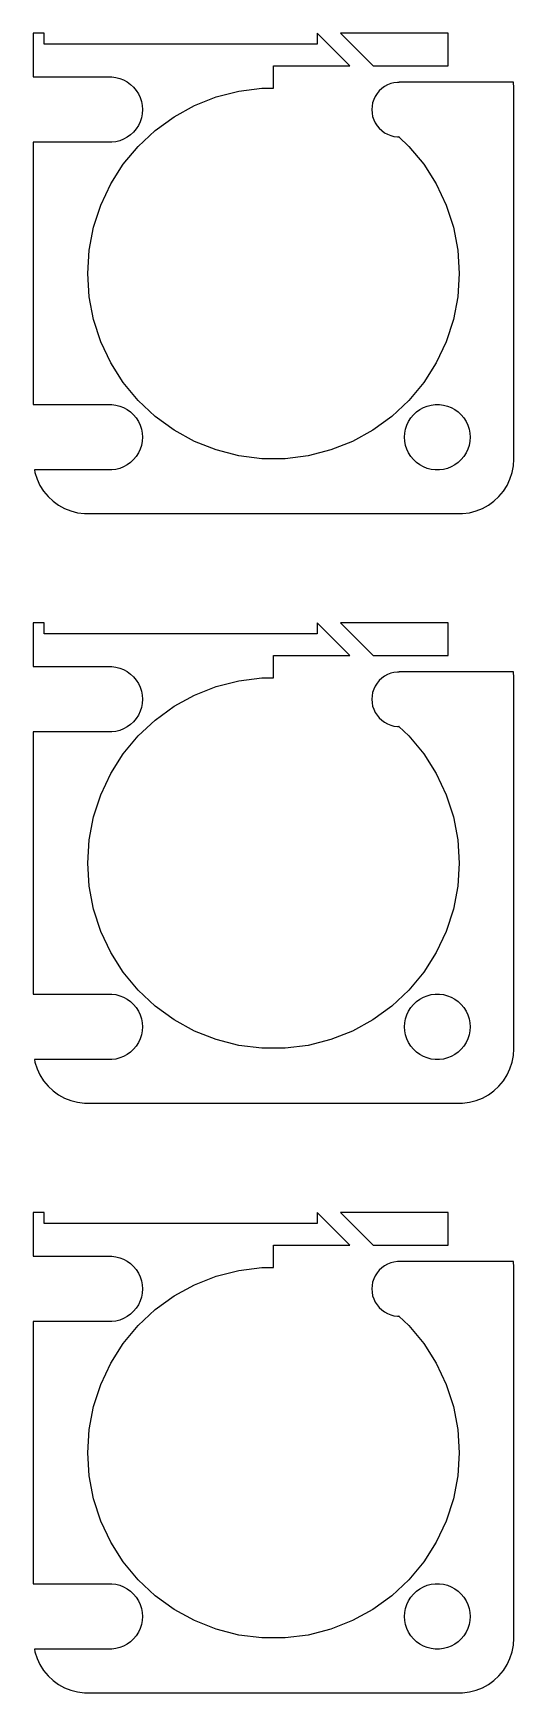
# Model space of a CAD drawing. Header units: metres. Extents: x -22 to 22, y 140 to 292.
import ezdxf

# ---------------------------------------------------------------- set-up
doc = ezdxf.new("R2010")
doc.units = ezdxf.units.M

msp = doc.modelspace()

# ---------------------------------------------------------------- linework, layer by layer
for p, q in [((-21, 292), (-22, 292)), ((-22, 292), (-22, 287.994)), ((-21, 291), (-21, 292)), ((4.00986, 291.99), (4, 291.99)), ((4, 291.99), (4, 291)), ((6.99998, 289), (4.00986, 291.99)), ((16, 291.99), (6.13118, 291.99)), ((6.13118, 291.99), (9.12131, 289)), ((16, 289), (16, 291.99)), ((4, 291), (-21, 291)), ((0, 286.966), (0, 289)), ((0, 289), (6.99998, 289)), ((9.12131, 289), (16, 289)), ((-22, 287.994), (-14.8116, 287.994)), ((-14.8116, 287.994), (-14.4379, 287.947)), ((-14.4379, 287.947), (-14.0729, 287.853)), ((-14.0729, 287.853), (-13.7227, 287.714)), ((-13.7227, 287.714), (-13.3925, 287.533)), ((-13.3925, 287.533), (-13.0877, 287.312)), ((-13.0877, 287.312), (-12.8131, 287.054)), ((10.4355, 287.262), (10.1604, 287.111)), ((10.7274, 287.378), (10.4355, 287.262)), ((11.0315, 287.456), (10.7274, 287.378)), ((11.343, 287.495), (11.0315, 287.456)), ((11.5, 287.495), (11.343, 287.495)), ((21.9685, 287.5), (11.5, 287.5)), ((11.5, 287.5), (11.5, 287.495)), ((22, 287), (21.9685, 287.5)), ((-12.8131, 287.054), (-12.5729, 286.763)), ((-12.5729, 286.763), (-12.3711, 286.445)), ((-12.3711, 286.445), (-12.2107, 286.104)), ((-12.2107, 286.104), (-12.0942, 285.746)), ((-12.0942, 285.746), (-12.0237, 285.376)), ((-7.23824, 285.382), (-5.25328, 286.168)), ((-5.25328, 286.168), (-3.18547, 286.699)), ((-3.18547, 286.699), (-1.06743, 286.966)), ((-1.06743, 286.966), (0, 286.966)), ((9.17555, 285.92), (9.07854, 285.622)), ((9.30922, 286.204), (9.17555, 285.92)), ((9.47745, 286.469), (9.30922, 286.204)), ((9.67757, 286.711), (9.47745, 286.469)), ((9.90643, 286.926), (9.67757, 286.711)), ((10.1604, 287.111), (9.90643, 286.926)), ((22, 253), (22, 287)), ((-12.0942, 284.254), (-12.2107, 283.896)), ((-12.0237, 284.624), (-12.0942, 284.254)), ((-12.0237, 285.376), (-12, 285)), ((-12, 285), (-12.0237, 284.624)), ((-10.8362, 283.099), (-9.10905, 284.354)), ((-9.10905, 284.354), (-7.23824, 285.382)), ((9.0197, 285.313), (9, 285)), ((9, 285), (9.0197, 284.687)), ((9.07854, 285.622), (9.0197, 285.313)), ((9.0197, 284.687), (9.07854, 284.378)), ((9.07854, 284.378), (9.17555, 284.08)), ((-12.8131, 282.946), (-13.0877, 282.688)), ((-12.5729, 283.237), (-12.8131, 282.946)), ((-12.3711, 283.555), (-12.5729, 283.237)), ((-12.3925, 281.637), (-10.8362, 283.099)), ((-12.2107, 283.896), (-12.3711, 283.555)), ((9.17555, 284.08), (9.30922, 283.796)), ((9.30922, 283.796), (9.47745, 283.531)), ((9.47745, 283.531), (9.67757, 283.289)), ((9.67757, 283.289), (9.90643, 283.074)), ((9.90643, 283.074), (10.1604, 282.889)), ((10.1604, 282.889), (10.4355, 282.738)), ((10.4355, 282.738), (10.7274, 282.622)), ((-14.8116, 282.006), (-22, 282.006)), ((-22, 282.006), (-22, 257.994)), ((-14.4379, 282.053), (-14.8116, 282.006)), ((-14.0729, 282.147), (-14.4379, 282.053)), ((-13.7227, 282.286), (-14.0729, 282.147)), ((-13.7533, 279.992), (-12.3925, 281.637)), ((-13.3925, 282.467), (-13.7227, 282.286)), ((-13.0877, 282.688), (-13.3925, 282.467)), ((10.7274, 282.622), (11.0315, 282.544)), ((11.0315, 282.544), (11.343, 282.505)), ((11.343, 282.505), (11.5, 282.505)), ((11.5, 282.5), (11.4738, 282.5)), ((11.4738, 282.5), (12.3925, 281.637)), ((11.5, 282.505), (11.5, 282.5)), ((12.3925, 281.637), (13.7533, 279.992)), ((-14.8972, 278.19), (-13.7533, 279.992)), ((13.7533, 279.992), (14.8972, 278.19)), ((-15.8062, 276.258), (-14.8972, 278.19)), ((14.8972, 278.19), (15.8062, 276.258)), ((-16.4659, 274.228), (-15.8062, 276.258)), ((15.8062, 276.258), (16.4659, 274.228)), ((-16.8659, 272.131), (-16.4659, 274.228)), ((16.4659, 274.228), (16.8659, 272.131)), ((-17, 270), (-16.8659, 272.131)), ((16.8659, 272.131), (17, 270)), ((-16.8659, 267.869), (-17, 270)), ((17, 270), (16.8659, 267.869)), ((-16.4659, 265.772), (-16.8659, 267.869)), ((16.8659, 267.869), (16.4659, 265.772)), ((-15.8062, 263.742), (-16.4659, 265.772)), ((16.4659, 265.772), (15.8062, 263.742)), ((-14.8972, 261.81), (-15.8062, 263.742)), ((15.8062, 263.742), (14.8972, 261.81)), ((-13.7533, 260.008), (-14.8972, 261.81)), ((14.8972, 261.81), (13.7533, 260.008)), ((-12.3925, 258.363), (-13.7533, 260.008)), ((13.7533, 260.008), (12.3925, 258.363)), ((-22, 257.994), (-14.8116, 257.994)), ((-14.8116, 257.994), (-14.4379, 257.947)), ((-14.4379, 257.947), (-14.0729, 257.853)), ((-14.0729, 257.853), (-13.7227, 257.714)), ((-13.7227, 257.714), (-13.3925, 257.533)), ((-13.3925, 257.533), (-13.0877, 257.312)), ((-13.0877, 257.312), (-12.8131, 257.054)), ((-12.8131, 257.054), (-12.5729, 256.763)), ((-10.8362, 256.901), (-12.3925, 258.363)), ((-9.10905, 255.646), (-10.8362, 256.901)), ((10.8362, 256.901), (9.10905, 255.646)), ((12.3925, 258.363), (10.8362, 256.901)), ((12.5729, 256.763), (12.8131, 257.054)), ((12.8131, 257.054), (13.0877, 257.312)), ((13.0877, 257.312), (13.3925, 257.533)), ((13.3925, 257.533), (13.7227, 257.714)), ((13.7227, 257.714), (14.0729, 257.853)), ((14.0729, 257.853), (14.4379, 257.947)), ((14.4379, 257.947), (14.8116, 257.994)), ((14.8116, 257.994), (15.1884, 257.994)), ((15.1884, 257.994), (15.5621, 257.947)), ((15.5621, 257.947), (15.927, 257.853)), ((15.927, 257.853), (16.2773, 257.714)), ((16.2773, 257.714), (16.6075, 257.533)), ((16.6075, 257.533), (16.9123, 257.312)), ((16.9123, 257.312), (17.1869, 257.054)), ((17.1869, 257.054), (17.427, 256.763)), ((-12.5729, 256.763), (-12.3711, 256.445)), ((-12.3711, 256.445), (-12.2107, 256.104)), ((-12.2107, 256.104), (-12.0942, 255.746)), ((-12.0942, 255.746), (-12.0237, 255.376)), ((-12.0237, 255.376), (-12, 255)), ((-7.23824, 254.618), (-9.10905, 255.646)), ((9.10905, 255.646), (7.23824, 254.618)), ((12, 255), (12.0237, 255.376)), ((12.0237, 255.376), (12.0942, 255.746)), ((12.0942, 255.746), (12.2107, 256.104)), ((12.2107, 256.104), (12.3711, 256.445)), ((12.3711, 256.445), (12.5729, 256.763)), ((17.427, 256.763), (17.6289, 256.445)), ((17.6289, 256.445), (17.7893, 256.104)), ((17.7893, 256.104), (17.9057, 255.746)), ((17.9057, 255.746), (17.9763, 255.376)), ((17.9763, 255.376), (18, 255)), ((-12.2107, 253.896), (-12.3711, 253.555)), ((-12.0942, 254.254), (-12.2107, 253.896)), ((-12.0237, 254.624), (-12.0942, 254.254)), ((-12, 255), (-12.0237, 254.624)), ((-5.25328, 253.832), (-7.23824, 254.618)), ((-3.18547, 253.301), (-5.25328, 253.832)), ((5.25328, 253.832), (3.18547, 253.301)), ((7.23824, 254.618), (5.25328, 253.832)), ((12.0237, 254.624), (12, 255)), ((12.0942, 254.254), (12.0237, 254.624)), ((12.2107, 253.896), (12.0942, 254.254)), ((12.3711, 253.555), (12.2107, 253.896)), ((17.7893, 253.896), (17.6289, 253.555)), ((17.9057, 254.254), (17.7893, 253.896)), ((17.9763, 254.624), (17.9057, 254.254)), ((18, 255), (17.9763, 254.624)), ((-13.3925, 252.467), (-13.7227, 252.286)), ((-13.0877, 252.688), (-13.3925, 252.467)), ((-12.8131, 252.946), (-13.0877, 252.688)), ((-12.5729, 253.237), (-12.8131, 252.946)), ((-12.3711, 253.555), (-12.5729, 253.237)), ((-1.06743, 253.034), (-3.18547, 253.301)), ((1.06743, 253.034), (-1.06743, 253.034)), ((3.18547, 253.301), (1.06743, 253.034)), ((12.5729, 253.237), (12.3711, 253.555)), ((12.8131, 252.946), (12.5729, 253.237)), ((13.0877, 252.688), (12.8131, 252.946)), ((13.3925, 252.467), (13.0877, 252.688)), ((13.7227, 252.286), (13.3925, 252.467)), ((16.6075, 252.467), (16.2773, 252.286)), ((16.9123, 252.688), (16.6075, 252.467)), ((17.1869, 252.946), (16.9123, 252.688)), ((17.427, 253.237), (17.1869, 252.946)), ((17.6289, 253.555), (17.427, 253.237)), ((21.8429, 251.757), (21.9606, 252.373)), ((21.9606, 252.373), (22, 253)), ((-14.8116, 252.006), (-21.8905, 252.006)), ((-21.8905, 252.006), (-21.8429, 251.757)), ((-21.8429, 251.757), (-21.6489, 251.159)), ((-21.6489, 251.159), (-21.3815, 250.591)), ((-14.4379, 252.053), (-14.8116, 252.006)), ((-14.0729, 252.147), (-14.4379, 252.053)), ((-13.7227, 252.286), (-14.0729, 252.147)), ((14.0729, 252.147), (13.7227, 252.286)), ((14.4379, 252.053), (14.0729, 252.147)), ((14.8116, 252.006), (14.4379, 252.053)), ((15.1884, 252.006), (14.8116, 252.006)), ((15.5621, 252.053), (15.1884, 252.006)), ((15.927, 252.147), (15.5621, 252.053)), ((16.2773, 252.286), (15.927, 252.147)), ((21.3815, 250.591), (21.6489, 251.159)), ((21.6489, 251.159), (21.8429, 251.757)), ((-21.3815, 250.591), (-21.0451, 250.061)), ((-21.0451, 250.061), (-20.6448, 249.577)), ((-20.6448, 249.577), (-20.1871, 249.147)), ((20.1871, 249.147), (20.6448, 249.577)), ((20.6448, 249.577), (21.0451, 250.061)), ((21.0451, 250.061), (21.3815, 250.591)), ((-20.1871, 249.147), (-19.6791, 248.778)), ((-19.6791, 248.778), (-19.1289, 248.476)), ((-19.1289, 248.476), (-18.5451, 248.245)), ((-18.5451, 248.245), (-17.9369, 248.089)), ((-17.9369, 248.089), (-17.3139, 248.01)), ((-17.3139, 248.01), (17.3139, 248.01)), ((17.3139, 248.01), (17.9369, 248.089)), ((17.9369, 248.089), (18.5451, 248.245)), ((18.5451, 248.245), (19.1289, 248.476)), ((19.1289, 248.476), (19.6791, 248.778)), ((19.6791, 248.778), (20.1871, 249.147)), ((-21, 238), (-22, 238)), ((-22, 238), (-22, 233.994)), ((-21, 237), (-21, 238)), ((4.00986, 237.99), (4, 237.99)), ((4, 237.99), (4, 237)), ((6.99998, 235), (4.00986, 237.99)), ((16, 237.99), (6.13118, 237.99)), ((6.13118, 237.99), (9.12131, 235)), ((16, 235), (16, 237.99)), ((4, 237), (-21, 237)), ((0, 232.966), (0, 235)), ((0, 235), (6.99998, 235)), ((9.12131, 235), (16, 235)), ((-22, 233.994), (-14.8116, 233.994)), ((-14.8116, 233.994), (-14.4379, 233.947)), ((-14.4379, 233.947), (-14.0729, 233.853)), ((-14.0729, 233.853), (-13.7227, 233.714)), ((-13.7227, 233.714), (-13.3925, 233.533)), ((-13.3925, 233.533), (-13.0877, 233.312)), ((-13.0877, 233.312), (-12.8131, 233.054)), ((-12.8131, 233.054), (-12.5729, 232.763)), ((-12.5729, 232.763), (-12.3711, 232.445)), ((-5.25328, 232.168), (-3.18547, 232.699)), ((-3.18547, 232.699), (-1.06743, 232.966)), ((-1.06743, 232.966), (0, 232.966)), ((9.67757, 232.711), (9.47745, 232.469)), ((9.90643, 232.926), (9.67757, 232.711)), ((10.1604, 233.111), (9.90643, 232.926)), ((10.4355, 233.262), (10.1604, 233.111)), ((10.7274, 233.378), (10.4355, 233.262)), ((11.0315, 233.456), (10.7274, 233.378)), ((11.343, 233.495), (11.0315, 233.456)), ((11.5, 233.495), (11.343, 233.495)), ((21.9685, 233.5), (11.5, 233.5)), ((11.5, 233.5), (11.5, 233.495)), ((22, 233), (21.9685, 233.5)), ((22, 199), (22, 233)), ((-12.3711, 232.445), (-12.2107, 232.104)), ((-12.2107, 232.104), (-12.0942, 231.746)), ((-12.0942, 231.746), (-12.0237, 231.376)), ((-12.0237, 231.376), (-12, 231)), ((-9.10905, 230.354), (-7.23824, 231.382)), ((-7.23824, 231.382), (-5.25328, 232.168)), ((9.0197, 231.313), (9, 231)), ((9.07854, 231.622), (9.0197, 231.313)), ((9.17555, 231.92), (9.07854, 231.622)), ((9.30922, 232.204), (9.17555, 231.92)), ((9.47745, 232.469), (9.30922, 232.204)), ((-12.3711, 229.555), (-12.5729, 229.237)), ((-12.2107, 229.896), (-12.3711, 229.555)), ((-12.0942, 230.254), (-12.2107, 229.896)), ((-12.0237, 230.624), (-12.0942, 230.254)), ((-12, 231), (-12.0237, 230.624)), ((-10.8362, 229.099), (-9.10905, 230.354)), ((9, 231), (9.0197, 230.687)), ((9.0197, 230.687), (9.07854, 230.378)), ((9.07854, 230.378), (9.17555, 230.08)), ((9.17555, 230.08), (9.30922, 229.796)), ((9.30922, 229.796), (9.47745, 229.531)), ((9.47745, 229.531), (9.67757, 229.289)), ((-14.8116, 228.006), (-22, 228.006)), ((-22, 228.006), (-22, 203.994)), ((-14.4379, 228.053), (-14.8116, 228.006)), ((-14.0729, 228.147), (-14.4379, 228.053)), ((-13.7227, 228.286), (-14.0729, 228.147)), ((-13.3925, 228.467), (-13.7227, 228.286)), ((-13.0877, 228.688), (-13.3925, 228.467)), ((-12.8131, 228.946), (-13.0877, 228.688)), ((-12.5729, 229.237), (-12.8131, 228.946)), ((-12.3925, 227.637), (-10.8362, 229.099)), ((9.67757, 229.289), (9.90643, 229.074)), ((9.90643, 229.074), (10.1604, 228.889)), ((10.1604, 228.889), (10.4355, 228.738)), ((10.4355, 228.738), (10.7274, 228.622)), ((10.7274, 228.622), (11.0315, 228.544)), ((11.0315, 228.544), (11.343, 228.505)), ((11.343, 228.505), (11.5, 228.505)), ((11.5, 228.5), (11.4738, 228.5)), ((11.4738, 228.5), (12.3925, 227.637)), ((11.5, 228.505), (11.5, 228.5)), ((-13.7533, 225.992), (-12.3925, 227.637)), ((12.3925, 227.637), (13.7533, 225.992)), ((-14.8972, 224.19), (-13.7533, 225.992)), ((13.7533, 225.992), (14.8972, 224.19)), ((-15.8062, 222.258), (-14.8972, 224.19)), ((14.8972, 224.19), (15.8062, 222.258)), ((-16.4659, 220.228), (-15.8062, 222.258)), ((15.8062, 222.258), (16.4659, 220.228)), ((-16.8659, 218.131), (-16.4659, 220.228)), ((16.4659, 220.228), (16.8659, 218.131)), ((-17, 216), (-16.8659, 218.131)), ((16.8659, 218.131), (17, 216)), ((-16.8659, 213.869), (-17, 216)), ((17, 216), (16.8659, 213.869)), ((-16.4659, 211.772), (-16.8659, 213.869)), ((16.8659, 213.869), (16.4659, 211.772)), ((-15.8062, 209.742), (-16.4659, 211.772)), ((16.4659, 211.772), (15.8062, 209.742)), ((-14.8972, 207.81), (-15.8062, 209.742)), ((15.8062, 209.742), (14.8972, 207.81)), ((-13.7533, 206.008), (-14.8972, 207.81)), ((14.8972, 207.81), (13.7533, 206.008)), ((-12.3925, 204.363), (-13.7533, 206.008)), ((13.7533, 206.008), (12.3925, 204.363)), ((-22, 203.994), (-14.8116, 203.994)), ((-14.8116, 203.994), (-14.4379, 203.947)), ((-14.4379, 203.947), (-14.0729, 203.853)), ((-14.0729, 203.853), (-13.7227, 203.714)), ((-13.7227, 203.714), (-13.3925, 203.533)), ((-10.8362, 202.901), (-12.3925, 204.363)), ((12.3925, 204.363), (10.8362, 202.901)), ((13.3925, 203.533), (13.7227, 203.714)), ((13.7227, 203.714), (14.0729, 203.853)), ((14.0729, 203.853), (14.4379, 203.947)), ((14.4379, 203.947), (14.8116, 203.994)), ((14.8116, 203.994), (15.1884, 203.994)), ((15.1884, 203.994), (15.5621, 203.947)), ((15.5621, 203.947), (15.927, 203.853)), ((15.927, 203.853), (16.2773, 203.714)), ((16.2773, 203.714), (16.6075, 203.533)), ((-13.3925, 203.533), (-13.0877, 203.312)), ((-13.0877, 203.312), (-12.8131, 203.054)), ((-12.8131, 203.054), (-12.5729, 202.763)), ((-12.5729, 202.763), (-12.3711, 202.445)), ((-12.3711, 202.445), (-12.2107, 202.104)), ((-9.10905, 201.646), (-10.8362, 202.901)), ((10.8362, 202.901), (9.10905, 201.646)), ((12.2107, 202.104), (12.3711, 202.445)), ((12.3711, 202.445), (12.5729, 202.763)), ((12.5729, 202.763), (12.8131, 203.054)), ((12.8131, 203.054), (13.0877, 203.312)), ((13.0877, 203.312), (13.3925, 203.533)), ((16.6075, 203.533), (16.9123, 203.312)), ((16.9123, 203.312), (17.1869, 203.054)), ((17.1869, 203.054), (17.427, 202.763)), ((17.427, 202.763), (17.6289, 202.445)), ((17.6289, 202.445), (17.7893, 202.104)), ((-12.2107, 202.104), (-12.0942, 201.746)), ((-12.0942, 201.746), (-12.0237, 201.376)), ((-12.0237, 201.376), (-12, 201)), ((-12, 201), (-12.0237, 200.624)), ((-7.23824, 200.618), (-9.10905, 201.646)), ((9.10905, 201.646), (7.23824, 200.618)), ((12, 201), (12.0237, 201.376)), ((12.0237, 200.624), (12, 201)), ((12.0237, 201.376), (12.0942, 201.746)), ((12.0942, 201.746), (12.2107, 202.104)), ((17.7893, 202.104), (17.9057, 201.746)), ((17.9057, 201.746), (17.9763, 201.376)), ((17.9763, 201.376), (18, 201)), ((18, 201), (17.9763, 200.624)), ((-12.5729, 199.237), (-12.8131, 198.946)), ((-12.3711, 199.555), (-12.5729, 199.237)), ((-12.2107, 199.896), (-12.3711, 199.555)), ((-12.0942, 200.254), (-12.2107, 199.896)), ((-12.0237, 200.624), (-12.0942, 200.254)), ((-5.25328, 199.832), (-7.23824, 200.618)), ((-3.18547, 199.301), (-5.25328, 199.832)), ((-1.06743, 199.034), (-3.18547, 199.301)), ((3.18547, 199.301), (1.06743, 199.034)), ((5.25328, 199.832), (3.18547, 199.301)), ((7.23824, 200.618), (5.25328, 199.832)), ((12.0942, 200.254), (12.0237, 200.624)), ((12.2107, 199.896), (12.0942, 200.254)), ((12.3711, 199.555), (12.2107, 199.896)), ((12.5729, 199.237), (12.3711, 199.555)), ((12.8131, 198.946), (12.5729, 199.237)), ((17.427, 199.237), (17.1869, 198.946)), ((17.6289, 199.555), (17.427, 199.237)), ((17.7893, 199.896), (17.6289, 199.555)), ((17.9057, 200.254), (17.7893, 199.896)), ((17.9763, 200.624), (17.9057, 200.254)), ((-14.8116, 198.006), (-21.8905, 198.006)), ((-21.8905, 198.006), (-21.8429, 197.757)), ((-21.8429, 197.757), (-21.6489, 197.159)), ((-14.4379, 198.053), (-14.8116, 198.006)), ((-14.0729, 198.147), (-14.4379, 198.053)), ((-13.7227, 198.286), (-14.0729, 198.147)), ((-13.3925, 198.467), (-13.7227, 198.286)), ((-13.0877, 198.688), (-13.3925, 198.467)), ((-12.8131, 198.946), (-13.0877, 198.688)), ((1.06743, 199.034), (-1.06743, 199.034)), ((13.0877, 198.688), (12.8131, 198.946)), ((13.3925, 198.467), (13.0877, 198.688)), ((13.7227, 198.286), (13.3925, 198.467)), ((14.0729, 198.147), (13.7227, 198.286)), ((14.4379, 198.053), (14.0729, 198.147)), ((14.8116, 198.006), (14.4379, 198.053)), ((15.1884, 198.006), (14.8116, 198.006)), ((15.5621, 198.053), (15.1884, 198.006)), ((15.927, 198.147), (15.5621, 198.053)), ((16.2773, 198.286), (15.927, 198.147)), ((16.6075, 198.467), (16.2773, 198.286)), ((16.9123, 198.688), (16.6075, 198.467)), ((17.1869, 198.946), (16.9123, 198.688)), ((21.6489, 197.159), (21.8429, 197.757)), ((21.8429, 197.757), (21.9606, 198.373)), ((21.9606, 198.373), (22, 199)), ((-21.6489, 197.159), (-21.3815, 196.591)), ((-21.3815, 196.591), (-21.0451, 196.061)), ((21.0451, 196.061), (21.3815, 196.591)), ((21.3815, 196.591), (21.6489, 197.159)), ((-21.0451, 196.061), (-20.6448, 195.577)), ((-20.6448, 195.577), (-20.1871, 195.147)), ((-20.1871, 195.147), (-19.6791, 194.778)), ((-19.6791, 194.778), (-19.1289, 194.476)), ((19.1289, 194.476), (19.6791, 194.778)), ((19.6791, 194.778), (20.1871, 195.147)), ((20.1871, 195.147), (20.6448, 195.577)), ((20.6448, 195.577), (21.0451, 196.061)), ((-19.1289, 194.476), (-18.5451, 194.245)), ((-18.5451, 194.245), (-17.9369, 194.089)), ((-17.9369, 194.089), (-17.3139, 194.01)), ((-17.3139, 194.01), (17.3139, 194.01)), ((17.3139, 194.01), (17.9369, 194.089)), ((17.9369, 194.089), (18.5451, 194.245)), ((18.5451, 194.245), (19.1289, 194.476)), ((-21, 184), (-22, 184)), ((-22, 184), (-22, 179.994)), ((-21, 183), (-21, 184)), ((4.00986, 183.99), (4, 183.99)), ((4, 183.99), (4, 183)), ((6.99998, 181), (4.00986, 183.99)), ((16, 183.99), (6.13118, 183.99)), ((6.13118, 183.99), (9.12131, 181)), ((16, 181), (16, 183.99)), ((4, 183), (-21, 183)), ((0, 178.966), (0, 181)), ((0, 181), (6.99998, 181)), ((9.12131, 181), (16, 181)), ((-22, 179.994), (-14.8116, 179.994)), ((-14.8116, 179.994), (-14.4379, 179.947)), ((-14.4379, 179.947), (-14.0729, 179.853)), ((-14.0729, 179.853), (-13.7227, 179.714)), ((-13.7227, 179.714), (-13.3925, 179.533)), ((-13.3925, 179.533), (-13.0877, 179.312)), ((10.7274, 179.378), (10.4355, 179.262)), ((11.0315, 179.456), (10.7274, 179.378)), ((11.343, 179.495), (11.0315, 179.456)), ((11.5, 179.495), (11.343, 179.495)), ((21.9685, 179.5), (11.5, 179.5)), ((11.5, 179.5), (11.5, 179.495)), ((22, 179), (21.9685, 179.5)), ((-13.0877, 179.312), (-12.8131, 179.054)), ((-12.8131, 179.054), (-12.5729, 178.763)), ((-12.5729, 178.763), (-12.3711, 178.445)), ((-12.3711, 178.445), (-12.2107, 178.104)), ((-12.2107, 178.104), (-12.0942, 177.746)), ((-7.23824, 177.382), (-5.25328, 178.168)), ((-5.25328, 178.168), (-3.18547, 178.699)), ((-3.18547, 178.699), (-1.06743, 178.966)), ((-1.06743, 178.966), (0, 178.966)), ((9.17555, 177.92), (9.07854, 177.622)), ((9.30922, 178.204), (9.17555, 177.92)), ((9.47745, 178.469), (9.30922, 178.204)), ((9.67757, 178.711), (9.47745, 178.469)), ((9.90643, 178.926), (9.67757, 178.711)), ((10.1604, 179.111), (9.90643, 178.926)), ((10.4355, 179.262), (10.1604, 179.111)), ((22, 145), (22, 179)), ((-12.0942, 177.746), (-12.0237, 177.376)), ((-12.0237, 176.624), (-12.0942, 176.254)), ((-12.0237, 177.376), (-12, 177)), ((-12, 177), (-12.0237, 176.624)), ((-10.8362, 175.099), (-9.10905, 176.354)), ((-9.10905, 176.354), (-7.23824, 177.382)), ((9.0197, 177.313), (9, 177)), ((9, 177), (9.0197, 176.687)), ((9.07854, 177.622), (9.0197, 177.313)), ((9.0197, 176.687), (9.07854, 176.378)), ((9.07854, 176.378), (9.17555, 176.08)), ((-12.8131, 174.946), (-13.0877, 174.688)), ((-12.5729, 175.237), (-12.8131, 174.946)), ((-12.3711, 175.555), (-12.5729, 175.237)), ((-12.3925, 173.637), (-10.8362, 175.099)), ((-12.2107, 175.896), (-12.3711, 175.555)), ((-12.0942, 176.254), (-12.2107, 175.896)), ((9.17555, 176.08), (9.30922, 175.796)), ((9.30922, 175.796), (9.47745, 175.531)), ((9.47745, 175.531), (9.67757, 175.289)), ((9.67757, 175.289), (9.90643, 175.074)), ((9.90643, 175.074), (10.1604, 174.889)), ((10.1604, 174.889), (10.4355, 174.738)), ((-14.8116, 174.006), (-22, 174.006)), ((-22, 174.006), (-22, 149.994)), ((-14.4379, 174.053), (-14.8116, 174.006)), ((-14.0729, 174.147), (-14.4379, 174.053)), ((-13.7227, 174.286), (-14.0729, 174.147)), ((-13.7533, 171.992), (-12.3925, 173.637)), ((-13.3925, 174.467), (-13.7227, 174.286)), ((-13.0877, 174.688), (-13.3925, 174.467)), ((10.4355, 174.738), (10.7274, 174.622)), ((10.7274, 174.622), (11.0315, 174.544)), ((11.0315, 174.544), (11.343, 174.505)), ((11.343, 174.505), (11.5, 174.505)), ((11.5, 174.5), (11.4738, 174.5)), ((11.4738, 174.5), (12.3925, 173.637)), ((11.5, 174.505), (11.5, 174.5)), ((12.3925, 173.637), (13.7533, 171.992)), ((-14.8972, 170.19), (-13.7533, 171.992)), ((13.7533, 171.992), (14.8972, 170.19)), ((-15.8062, 168.258), (-14.8972, 170.19)), ((14.8972, 170.19), (15.8062, 168.258)), ((-16.4659, 166.228), (-15.8062, 168.258)), ((15.8062, 168.258), (16.4659, 166.228)), ((-16.8659, 164.131), (-16.4659, 166.228)), ((16.4659, 166.228), (16.8659, 164.131)), ((-17, 162), (-16.8659, 164.131)), ((16.8659, 164.131), (17, 162)), ((-16.8659, 159.869), (-17, 162)), ((17, 162), (16.8659, 159.869)), ((-16.4659, 157.772), (-16.8659, 159.869)), ((16.8659, 159.869), (16.4659, 157.772)), ((-15.8062, 155.742), (-16.4659, 157.772)), ((16.4659, 157.772), (15.8062, 155.742)), ((-14.8972, 153.81), (-15.8062, 155.742)), ((15.8062, 155.742), (14.8972, 153.81)), ((-13.7533, 152.008), (-14.8972, 153.81)), ((14.8972, 153.81), (13.7533, 152.008)), ((-12.3925, 150.363), (-13.7533, 152.008)), ((13.7533, 152.008), (12.3925, 150.363)), ((-22, 149.994), (-14.8116, 149.994)), ((-14.8116, 149.994), (-14.4379, 149.947)), ((-14.4379, 149.947), (-14.0729, 149.853)), ((-14.0729, 149.853), (-13.7227, 149.714)), ((-13.7227, 149.714), (-13.3925, 149.533)), ((-13.3925, 149.533), (-13.0877, 149.312)), ((-13.0877, 149.312), (-12.8131, 149.054)), ((-12.8131, 149.054), (-12.5729, 148.763)), ((-10.8362, 148.901), (-12.3925, 150.363)), ((12.3925, 150.363), (10.8362, 148.901)), ((12.5729, 148.763), (12.8131, 149.054)), ((12.8131, 149.054), (13.0877, 149.312)), ((13.0877, 149.312), (13.3925, 149.533)), ((13.3925, 149.533), (13.7227, 149.714)), ((13.7227, 149.714), (14.0729, 149.853)), ((14.0729, 149.853), (14.4379, 149.947)), ((14.4379, 149.947), (14.8116, 149.994)), ((14.8116, 149.994), (15.1884, 149.994)), ((15.1884, 149.994), (15.5621, 149.947)), ((15.5621, 149.947), (15.927, 149.853)), ((15.927, 149.853), (16.2773, 149.714)), ((16.2773, 149.714), (16.6075, 149.533)), ((16.6075, 149.533), (16.9123, 149.312)), ((16.9123, 149.312), (17.1869, 149.054)), ((17.1869, 149.054), (17.427, 148.763)), ((-12.5729, 148.763), (-12.3711, 148.445)), ((-12.3711, 148.445), (-12.2107, 148.104)), ((-12.2107, 148.104), (-12.0942, 147.746)), ((-12.0942, 147.746), (-12.0237, 147.376)), ((-9.10905, 147.646), (-10.8362, 148.901)), ((-7.23824, 146.618), (-9.10905, 147.646)), ((9.10905, 147.646), (7.23824, 146.618)), ((10.8362, 148.901), (9.10905, 147.646)), ((12.0237, 147.376), (12.0942, 147.746)), ((12.0942, 147.746), (12.2107, 148.104)), ((12.2107, 148.104), (12.3711, 148.445)), ((12.3711, 148.445), (12.5729, 148.763)), ((17.427, 148.763), (17.6289, 148.445)), ((17.6289, 148.445), (17.7893, 148.104)), ((17.7893, 148.104), (17.9057, 147.746)), ((17.9057, 147.746), (17.9763, 147.376)), ((-12.0942, 146.254), (-12.2107, 145.896)), ((-12.0237, 146.624), (-12.0942, 146.254)), ((-12.0237, 147.376), (-12, 147)), ((-12, 147), (-12.0237, 146.624)), ((-5.25328, 145.832), (-7.23824, 146.618)), ((7.23824, 146.618), (5.25328, 145.832)), ((12, 147), (12.0237, 147.376)), ((12.0237, 146.624), (12, 147)), ((12.0942, 146.254), (12.0237, 146.624)), ((12.2107, 145.896), (12.0942, 146.254)), ((17.9057, 146.254), (17.7893, 145.896)), ((17.9763, 146.624), (17.9057, 146.254)), ((17.9763, 147.376), (18, 147)), ((18, 147), (17.9763, 146.624)), ((-13.3925, 144.467), (-13.7227, 144.286)), ((-13.0877, 144.688), (-13.3925, 144.467)), ((-12.8131, 144.946), (-13.0877, 144.688)), ((-12.5729, 145.237), (-12.8131, 144.946)), ((-12.3711, 145.555), (-12.5729, 145.237)), ((-12.2107, 145.896), (-12.3711, 145.555)), ((-3.18547, 145.301), (-5.25328, 145.832)), ((-1.06743, 145.034), (-3.18547, 145.301)), ((1.06743, 145.034), (-1.06743, 145.034)), ((3.18547, 145.301), (1.06743, 145.034)), ((5.25328, 145.832), (3.18547, 145.301)), ((12.3711, 145.555), (12.2107, 145.896)), ((12.5729, 145.237), (12.3711, 145.555)), ((12.8131, 144.946), (12.5729, 145.237)), ((13.0877, 144.688), (12.8131, 144.946)), ((13.3925, 144.467), (13.0877, 144.688)), ((13.7227, 144.286), (13.3925, 144.467)), ((16.6075, 144.467), (16.2773, 144.286)), ((16.9123, 144.688), (16.6075, 144.467)), ((17.1869, 144.946), (16.9123, 144.688)), ((17.427, 145.237), (17.1869, 144.946)), ((17.6289, 145.555), (17.427, 145.237)), ((17.7893, 145.896), (17.6289, 145.555)), ((21.9606, 144.373), (22, 145)), ((-14.8116, 144.006), (-21.8905, 144.006)), ((-21.8905, 144.006), (-21.8429, 143.757)), ((-21.8429, 143.757), (-21.6489, 143.159)), ((-21.6489, 143.159), (-21.3815, 142.591)), ((-14.4379, 144.053), (-14.8116, 144.006)), ((-14.0729, 144.147), (-14.4379, 144.053)), ((-13.7227, 144.286), (-14.0729, 144.147)), ((14.0729, 144.147), (13.7227, 144.286)), ((14.4379, 144.053), (14.0729, 144.147)), ((14.8116, 144.006), (14.4379, 144.053)), ((15.1884, 144.006), (14.8116, 144.006)), ((15.5621, 144.053), (15.1884, 144.006)), ((15.927, 144.147), (15.5621, 144.053)), ((16.2773, 144.286), (15.927, 144.147)), ((21.3815, 142.591), (21.6489, 143.159)), ((21.6489, 143.159), (21.8429, 143.757)), ((21.8429, 143.757), (21.9606, 144.373)), ((-21.3815, 142.591), (-21.0451, 142.061)), ((-21.0451, 142.061), (-20.6448, 141.577)), ((-20.6448, 141.577), (-20.1871, 141.147)), ((20.1871, 141.147), (20.6448, 141.577)), ((20.6448, 141.577), (21.0451, 142.061)), ((21.0451, 142.061), (21.3815, 142.591)), ((-20.1871, 141.147), (-19.6791, 140.778)), ((-19.6791, 140.778), (-19.1289, 140.476)), ((-19.1289, 140.476), (-18.5451, 140.245)), ((-18.5451, 140.245), (-17.9369, 140.089)), ((-17.9369, 140.089), (-17.3139, 140.01)), ((-17.3139, 140.01), (17.3139, 140.01)), ((17.3139, 140.01), (17.9369, 140.089)), ((17.9369, 140.089), (18.5451, 140.245)), ((18.5451, 140.245), (19.1289, 140.476)), ((19.1289, 140.476), (19.6791, 140.778)), ((19.6791, 140.778), (20.1871, 141.147))]:
    msp.add_line(p, q)

doc.saveas('drawing.dxf')
